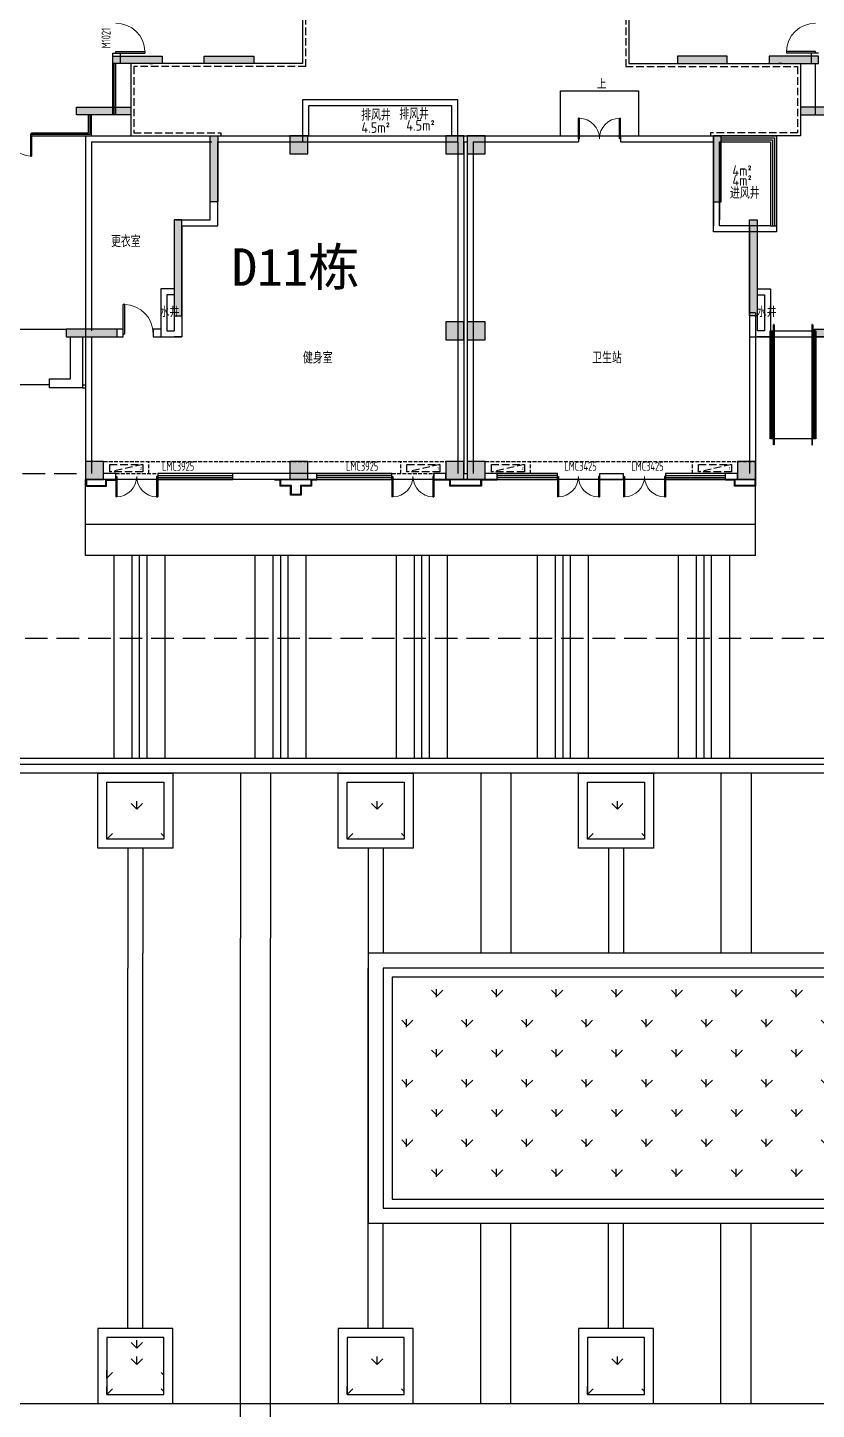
# Model space of a CAD drawing. Header units: millimetres. Extents: x 36720183 to 38160956, y 58934012 to 60388477.
# Drawn here: x 37629217 to 37655484, y 59393007 to 59439043 of the extents above; entities that cross this region are included whole.
import ezdxf

# ---------------------------------------------------------------- set-up
doc = ezdxf.new("R2010")
doc.units = ezdxf.units.MM
doc.header["$LTSCALE"] = 1000
doc.header["$MEASUREMENT"] = 0
doc.linetypes.add('DASH', pattern=[0.35, 0.25, -0.1])
doc.linetypes.add('X-A7-L1-PLAN$0$DOTE', pattern=[2.42, 2, -0.2, 0.02, -0.2])
for name, color, linetype in [('@ 绿化', 8, 'Continuous'), ('@HATCH', 8, 'Continuous'), ('@YL', 2, 'Continuous'), ('@围墙', 5, 'Continuous'), ('@填充', 8, 'Continuous'), ('@铺装', 2, 'Continuous'), ('C_Wall', 6, 'Continuous'), ('COLUMN', 9, 'Continuous'), ('CURTWALL', 4, 'Continuous'), ('DIM_LEAD', 3, 'Continuous'), ('DIM_SYMB', 3, 'Continuous'), ('j-建筑提资说明', 5, 'Continuous'), ('PUB_HATCH', 8, 'Continuous'), ('PUB_TEXT', 7, 'Continuous'), ('RMJM - P1 - P - 120-1$0$文字说明', 7, 'Continuous'), ('TEXT', 1, 'Continuous'), ('WALL', 4, 'Continuous'), ('WINDOW', 2, 'Continuous'), ('WINDOW_TEXT', 3, 'Continuous'), ('X-A7-L1-PLAN$0$240_STAIR_R', 1, 'Continuous'), ('X-A7-L1-PLAN$0$dote', 1, 'X-A7-L1-PLAN$0$DOTE'), ('扑救面', 2, 'Continuous'), ('沉板', 2, 'Continuous'), ('空调', 115, 'Continuous'), ('空调机位', 7, 'Continuous'), ('裙楼挑廊', 7, 'Continuous'), ('首层轮廓', 6, 'Continuous')]:
    doc.layers.add(name, color=color, linetype=linetype)
doc.layers.add('X-A7-L1-PLAN$0$230_Floors', color=1, linetype='Continuous', lineweight=50)
doc.styles.add('_TCH_DIM', font='SIMPLEX', dxfattribs={"bigfont": 'GBCBIG'})
doc.styles.add('RMJM - P1 - P - 120-1$0$RMJM_TEXT', font='ARIAL.TTF', dxfattribs={"height": 2.5})
doc.styles.get("Standard").update_dxf_attribs({"font": 'gbenor.shx', "bigfont": 'gbcbig.shx'})
pattern_1 = [(90, (37631857.7, 59412006.4), (-997.795, 997.795), [264.58, -1731.01]), (45, (37631857.7, 59412006.4), (-997.8, 997.8), [264.58, -1146.52]), (135, (37631857.7, 59412006.4), (-997.8, -997.8), [264.58, -1146.52])]

# ---------------------------------------------------------------- blocks, each defined once
blk = doc.blocks.new('gj1-0107')
at = {"layer": 'WALL', "color": 2}
for points in [[(43006268, 57723975), (43001085, 57723975), (43001085, 57722575), (43006268, 57722575)], [(43006068, 57723775), (43001285, 57723775), (43001285, 57722775), (43006068, 57722775)], [(43014777, 57722776), (43016878, 57722776), (43016878, 57719576), (43014777, 57719576)], [(43014977, 57722576), (43016678, 57722576), (43016678, 57719776), (43014977, 57719776)]]:
    blk.add_lwpolyline(points, close=True, dxfattribs=at)
at = {"layer": 'j-建筑提资说明', "color": 2, "char_height": 350, "attachment_point": 1}
for s, insert, width in [('4.5m²', (43004545, 57723294), 1055.14), ('4m²', (43015407, 57721786), 661.79)]:
    blk.add_mtext(s, dxfattribs=dict(at, insert=insert, width=width))
at = {"layer": 'PUB_TEXT', "color": 2}
for s, p in [('排风井', (43004314, 57723306)), ('进风井', (43015326, 57720674))]:
    blk.add_text(s, height=385.8, dxfattribs=at).set_placement(p)
blk = doc.blocks.new('$DorLib2D$00000001')
for p, q in [((0.45, 0.975), (0.5, 0.975)), ((0.45, 0), (0.45, 0.975)), ((0.5, 0), (0.5, 0.975)), ((0.5, 0), (0.45, 0))]:
    blk.add_line(p, q)
at = {"lineweight": 13}
blk.add_arc((0.475, 0), 0.975, 91.4693, 180, dxfattribs=at)
blk = doc.blocks.new('_FZH')
blk.add_lwpolyline([(-0.5, -0.5), (0.5, -0.5), (0.5, 0.5), (-0.5, 0.5)], close=True)
at = {"layer": 'PUB_HATCH'}
blk.add_solid([(-0.5, -0.5), (0.5, -0.5), (-0.5, 0.5), (0.5, 0.5)], dxfattribs=at)
blk = doc.blocks.new('$DorLib2D$00000002')
for p, q in [((-0.5, 0), (-0.5, 0.4875)), ((-0.475, 0.4875), (-0.5, 0.4875)), ((-0.475, 0), (-0.475, 0.4875)), ((0.475, 0), (0.475, 0.4875)), ((0.475, 0.4875), (0.5, 0.4875)), ((0.5, 0), (0.5, 0.4875)), ((-0.5, 0), (-0.475, 0)), ((0.5, 0), (0.475, 0))]:
    blk.add_line(p, q)
at = {"lineweight": 13}
for centre, start, end in [((-0.4875, 0), 0, 88.53072), ((0.4875, 0), 91.46928, 180)]:
    blk.add_arc(centre, 0.4875, start, end, dxfattribs=at)
blk = doc.blocks.new('D11sc-0114')
at = {"layer": 'C_Wall'}
h = blk.add_hatch(color=252, dxfattribs=at)
h.dxf.hatch_style = 1
h.paths.add_polyline_path([(5576452, -2241428), (5576452, -2241228), (5576202, -2241228), (5576202, -2242878), (5576452, -2242878)])
h.paths.add_polyline_path([(5576452, -2244178), (5576202, -2244178), (5576202, -2245828), (5576452, -2245828), (5576452, -2245628)])
h.paths.add_polyline_path([(5578052, -2245628), (5577802, -2245628), (5577802, -2249128), (5578052, -2249128)])
h.paths.add_polyline_path([(5580552, -2252928), (5580552, -2252728), (5580302, -2252728), (5580302, -2254928), (5580552, -2254928)])
h.paths.add_polyline_path([(5581752, -2255528), (5581502, -2255528), (5581502, -2258728), (5581752, -2258728)])
h.paths.add_polyline_path([(5585352, -2259178), (5583652, -2259178), (5583652, -2259428), (5583802, -2259428), (5583802, -2259428), (5585352, -2259428)])
h.paths.add_polyline_path([(5593152, -2259178), (5591451, -2259178), (5591451, -2259428), (5591601, -2259428), (5591601, -2259428), (5593152, -2259428)])
h.paths.add_polyline_path([(5595302, -2255528), (5595052, -2255528), (5595052, -2258728), (5595302, -2258728), (5595302, -2258628)])
h.paths.add_polyline_path([(5596502, -2252728), (5596252, -2252728), (5596252, -2252928), (5596252, -2254928), (5596502, -2254928)])
h.paths.add_polyline_path([(5593602, -2251778), (5591802, -2251778), (5591802, -2252028), (5593602, -2252028)])
h.paths.add_polyline_path([(5585002, -2251778), (5583202, -2251778), (5583202, -2252028), (5585002, -2252028)])
h.paths.add_polyline_path([(5586402, -2250078), (5586202, -2250078), (5584752, -2250078), (5584752, -2250328), (5586402, -2250328)])
h.paths.add_polyline_path([(5584052, -2250078), (5583852, -2250078), (5582402, -2250078), (5582402, -2250328), (5584052, -2250328)])
h.paths.add_polyline_path([(5581002, -2248228), (5580752, -2248228), (5580752, -2248878), (5580002, -2248878), (5580002, -2249128), (5581002, -2249128)])
h.paths.add_polyline_path([(5586654, -2248478), (5586402, -2248478), (5586402, -2247378), (5586152, -2247378), (5586152, -2248728), (5586654, -2248728)])
h.paths.add_polyline_path([(5586402, -2242128), (5588402, -2242128), (5588402, -2242878), (5588602, -2242878), (5588602, -2241928), (5586402, -2241928), (5586402, -2241228), (5586152, -2241228), (5586152, -2244928), (5586402, -2244928)])
h.paths.add_polyline_path([(5580502, -2241228), (5579102, -2241228), (5578902, -2241228), (5578902, -2241478), (5580502, -2241478)])
h.paths.add_polyline_path([(5590602, -2242128), (5591052, -2242128), (5591052, -2241928), (5590402, -2241928), (5590402, -2243578), (5590602, -2243578)])
h.paths.add_polyline_path([(5593252, -2247178), (5593002, -2247178), (5593002, -2248478), (5592747, -2248478), (5592747, -2248728), (5593252, -2248728)])
h.paths.add_polyline_path([(5594652, -2250078), (5594452, -2250078), (5593002, -2250078), (5593002, -2250328), (5594652, -2250328)])
h.paths.add_polyline_path([(5597702, -2250078), (5597502, -2250078), (5596052, -2250078), (5596052, -2250328), (5597702, -2250328)])
h.paths.add_polyline_path([(5597882, -2248128), (5597702, -2248128), (5597702, -2247528), (5597452, -2247528), (5597452, -2248728), (5597702, -2248728), (5597702, -2248378), (5597882, -2248378)])
h.paths.add_polyline_path([(5603002, -2245378), (5602752, -2245378), (5602752, -2248128), (5602752, -2248328), (5603002, -2248328)])
h.paths.add_polyline_path([(5604702, -2246528), (5604452, -2246528), (5604452, -2248128), (5604452, -2248328), (5604702, -2248328)])
h.paths.add_polyline_path([(5604702, -2240878), (5604452, -2240878), (5604452, -2241078), (5604452, -2242528), (5604702, -2242528)])
h.paths.add_polyline_path([(5600952, -2240878), (5600702, -2240878), (5600702, -2242578), (5600952, -2242578)])
h.paths.add_polyline_path([(5597702, -2240378), (5597452, -2240378), (5597452, -2240828), (5596402, -2240828), (5596402, -2241078), (5597702, -2241078)])
h.paths.add_polyline_path([(5593002, -2241428), (5593252, -2241428), (5593252, -2241078), (5593702, -2241078), (5593702, -2240828), (5593002, -2240828)])
h.paths.add_polyline_path([(5593252, -2241928), (5592552, -2241928), (5592552, -2242128), (5593002, -2242128), (5593002, -2243378), (5593252, -2243378)])
for points in [[(5596402, -2241078), (5596402, -2240828), (5597452, -2240828), (5597452, -2240378), (5597702, -2240378), (5597702, -2241078)], [(5593702, -2240828), (5593002, -2240828), (5593002, -2241928), (5592552, -2241928), (5592552, -2242128), (5593002, -2242128), (5593002, -2243378), (5593252, -2243378), (5593252, -2241078), (5593702, -2241078)], [(5600952, -2240878), (5600702, -2240878), (5600702, -2242578), (5600952, -2242578)], [(5604452, -2241078), (5604452, -2240878), (5604702, -2240878), (5604702, -2242528), (5604452, -2242528), (5604452, -2241078)], [(5576452, -2241228), (5576452, -2241428), (5576452, -2241428), (5576452, -2242878), (5576202, -2242878), (5576202, -2241228)], [(5580502, -2241478), (5580502, -2241228), (5579102, -2241228), (5579102, -2241228), (5578902, -2241228), (5578902, -2241478)], [(5591052, -2242128), (5591052, -2241928), (5590402, -2241928), (5590402, -2243578), (5590602, -2243578), (5590602, -2242128)], [(5576452, -2245828), (5576202, -2245828), (5576202, -2244178), (5576452, -2244178), (5576452, -2245628), (5576452, -2245628)], [(5577802, -2245628), (5578052, -2245628), (5578052, -2249128), (5577802, -2249128)], [(5602752, -2248328), (5602752, -2248128), (5602752, -2248128), (5602752, -2245378), (5603002, -2245378), (5603002, -2248328)], [(5604452, -2248328), (5604452, -2248128), (5604452, -2248128), (5604452, -2246528), (5604702, -2246528), (5604702, -2248328)], [(5586402, -2247378), (5586152, -2247378), (5586152, -2248728), (5586654, -2248728), (5586654, -2248478), (5586402, -2248478)], [(5593002, -2247178), (5593002, -2248478), (5592747, -2248478), (5592747, -2248728), (5593252, -2248728), (5593252, -2247178)], [(5597702, -2248728), (5597452, -2248728), (5597452, -2247528), (5597702, -2247528), (5597702, -2248128), (5597882, -2248128), (5597882, -2248378), (5597702, -2248378)], [(5580752, -2248228), (5580752, -2248878), (5580002, -2248878), (5580002, -2249128), (5581002, -2249128), (5581002, -2248228)], [(5583852, -2250078), (5584052, -2250078), (5584052, -2250328), (5582402, -2250328), (5582402, -2250078), (5583852, -2250078)], [(5586202, -2250078), (5586402, -2250078), (5586402, -2250328), (5584752, -2250328), (5584752, -2250078), (5586202, -2250078)], [(5594452, -2250078), (5594652, -2250078), (5594652, -2250328), (5593002, -2250328), (5593002, -2250078), (5594452, -2250078)], [(5597502, -2250078), (5597702, -2250078), (5597702, -2250328), (5596052, -2250328), (5596052, -2250078), (5597502, -2250078)], [(5585002, -2251778), (5583202, -2251778), (5583202, -2252028), (5585002, -2252028)], [(5591802, -2251778), (5593602, -2251778), (5593602, -2252028), (5591802, -2252028)], [(5580302, -2254928), (5580552, -2254928), (5580552, -2252928), (5580552, -2252928), (5580552, -2252728), (5580302, -2252728)], [(5596502, -2254928), (5596252, -2254928), (5596252, -2252928), (5596252, -2252928), (5596252, -2252728), (5596502, -2252728)], [(5581502, -2255528), (5581752, -2255528), (5581752, -2258728), (5581502, -2258728)], [(5595302, -2255528), (5595052, -2255528), (5595052, -2258728), (5595052, -2258728), (5595302, -2258728), (5595302, -2258628), (5595302, -2258628)], [(5585352, -2259428), (5585352, -2259178), (5583652, -2259178), (5583652, -2259428), (5583802, -2259428), (5583802, -2259428)], [(5593152, -2259428), (5593152, -2259178), (5591451, -2259178), (5591451, -2259428), (5591601, -2259428), (5591601, -2259428)]]:
    blk.add_lwpolyline(points, close=True, dxfattribs=at)
at = {"layer": 'C_Wall', "const_width": 0.02}
blk.add_lwpolyline([(5588402, -2242878), (5588602, -2242878), (5588602, -2241928), (5586402, -2241928), (5586402, -2241228), (5586152, -2241228), (5586152, -2244928), (5586402, -2244928), (5586402, -2242128), (5588402, -2242128)], close=True, dxfattribs=at)
blk = doc.blocks.new('ktjw2')
at = {"layer": '空调机位', "linetype": 'DASH'}
blk.add_lwpolyline([(37906259, 59419142), (37906259, 59418892), (37905159, 59418892), (37905159, 59419142)], close=True, dxfattribs=at)
blk.add_lwpolyline([(37906259, 59419142), (37905159, 59418892)], dxfattribs=at)
at = {"layer": 'PUB_TEXT', "color": 0}
blk.add_text('2', height=105, dxfattribs=at).set_placement((37906164, 59418957))
blk = doc.blocks.new('ktjw')
at = {"layer": '空调机位', "linetype": 'DASH'}
blk.add_lwpolyline([(37896228, 59430172), (37896228, 59429922), (37895128, 59429922), (37895128, 59430172)], close=True, dxfattribs=at)
blk.add_lwpolyline([(37896228, 59430172), (37895128, 59429922)], dxfattribs=at)
at = {"layer": 'PUB_TEXT', "color": 0}
blk.add_text('1', height=105, dxfattribs=at).set_placement((37896134, 59429987))
blk = doc.blocks.new('D11D12scpm')
at = {"layer": '@YL', "color": 6, "linetype": 'DASH', "ltscale": 3}
blk.add_line((666807, -198022), (673107, -198022), dxfattribs=at)
at = {"layer": '@铺装', "color": 6, "ltscale": 0.2}
for p, q in [((689517, -186769), (690917, -186769)), ((675507, -198222), (674107, -198222)), ((684707, -198222), (683307, -198222)), ((690217, -198222), (688817, -198222)), ((692417, -198222), (691017, -198222)), ((692417, -198222), (691017, -198222))]:
    blk.add_line(p, q, dxfattribs=at)
for points in [[(688917, -186769), (688917, -185269), (691017, -185269), (691517, -185269), (691517, -186769)], [(673107, -198222), (673107, -198447), (673107, -198447), (673107, -198447), (673457, -198447), (673457, -198447), (673807, -198447), (673807, -198247), (674107, -198247), (674107, -198222)], [(673256, -198222), (673132, -198222), (673132, -198422), (673132, -198422), (673132, -198422), (673432, -198422), (673432, -198422), (673782, -198422), (673782, -198222), (673256, -198222)], [(680807, -198222), (680807, -198247), (680632, -198247), (680632, -198447), (680282, -198447), (680282, -198747), (679932, -198747), (679932, -198447), (679582, -198447), (679582, -198247), (679407, -198247), (679407, -198222)], [(680107, -198222), (680607, -198222), (680607, -198422), (680257, -198422), (680257, -198722), (679957, -198722), (679957, -198422), (679607, -198422), (679607, -198222), (680107, -198222)], [(686817, -198222), (686817, -198247), (686287, -198247), (686287, -198447), (685937, -198447), (685937, -198447), (685587, -198447), (685587, -198447), (685237, -198447), (685237, -198247), (684707, -198247), (684707, -198222)], [(685762, -198222), (686262, -198222), (686262, -198422), (685912, -198422), (685912, -198422), (685612, -198422), (685612, -198422), (685262, -198422), (685262, -198222), (685762, -198222)], [(695417, -198222), (695417, -198447), (695417, -198447), (695417, -198447), (695067, -198447), (695067, -198447), (694717, -198447), (694717, -198247), (694417, -198247), (694417, -198222)], [(695269, -198222), (695392, -198222), (695392, -198422), (695392, -198422), (695392, -198422), (695092, -198422), (695092, -198422), (694742, -198422), (694742, -198222), (695269, -198222)]]:
    blk.add_lwpolyline(points, dxfattribs=at)
at = {"layer": 'CURTWALL', "color": 6}
for p, q in [((674107, -198222), (674107, -198022)), ((678007, -198022), (675507, -198022)), ((675507, -198022), (675507, -198222)), ((675507, -198088), (678007, -198088)), ((675507, -198155), (678007, -198155)), ((675507, -198222), (678007, -198222)), ((683307, -198022), (680807, -198022)), ((683307, -198088), (680807, -198088)), ((683307, -198155), (680807, -198155)), ((680807, -198222), (683307, -198222)), ((683307, -198222), (683307, -198022)), ((684707, -198022), (684707, -198222)), ((688817, -198022), (686817, -198022)), ((688817, -198088), (686817, -198088)), ((688817, -198155), (686817, -198155)), ((686817, -198222), (688817, -198222)), ((688817, -198222), (688817, -198022)), ((690217, -198022), (690217, -198222)), ((691017, -198222), (691017, -198022)), ((694417, -198022), (692417, -198022)), ((692417, -198022), (692417, -198222)), ((692417, -198088), (694417, -198088)), ((692417, -198155), (694417, -198155)), ((692417, -198222), (694417, -198222))]:
    blk.add_line(p, q, dxfattribs=at)
at = {"layer": 'DIM_SYMB', "color": 6}
blk.add_lwpolyline([(690238, -185318, 0, 0, 0), (690239, -185850, 80, 0, 0), (690239, -186150, 0, 0, 0)], format="xyseb", dxfattribs=at)
at = {"layer": 'WALL', "color": 6}
for p, q in [((674007, -184369), (674007, -184019)), ((674007, -184019), (674257, -184019)), ((674257, -184019), (674257, -184369)), ((697517, -184019), (697267, -184019)), ((697267, -184019), (697267, -184369)), ((675226, -184369), (674107, -184369)), ((675238, -184169), (675238, -184169)), ((675238, -184369), (675338, -184369)), ((696287, -184369), (696187, -184369)), ((696287, -184169), (696287, -184169)), ((696298, -184369), (697417, -184369)), ((673107, -186769), (673107, -193469)), ((673107, -186769), (685607, -186769)), ((685107, -186769), (689517, -186769)), ((689517, -186769), (689517, -186969)), ((690917, -186769), (694117, -186769)), ((690917, -186769), (690917, -186969)), ((673307, -186969), (673307, -193269)), ((673307, -186969), (677307, -186969)), ((677257, -189569), (677257, -186969)), ((677507, -186969), (685507, -186969)), ((677507, -189769), (677507, -186969)), ((685507, -186969), (685507, -198022)), ((685707, -186969), (685707, -198022)), ((685707, -186969), (685817, -186969)), ((685817, -186969), (685817, -198022)), ((686017, -186969), (686017, -198022)), ((686017, -186969), (689517, -186969)), ((690917, -186969), (694016, -186969)), ((694016, -186969), (694016, -189769)), ((694216, -186969), (694216, -189569)), ((676107, -189569), (677257, -189569)), ((676307, -189769), (676307, -193469)), ((676307, -189769), (677507, -189769)), ((694216, -189769), (694216, -189769)), ((695917, -189769), (696117, -189769)), ((676057, -192769), (676057, -193269)), ((695217, -192669), (695217, -198022)), ((695417, -192669), (695217, -192669)), ((695417, -192669), (695417, -198222)), ((695468, -192769), (695468, -193269)), ((674357, -193219), (673307, -193219)), ((674357, -193469), (674357, -193219)), ((675607, -193219), (675357, -193219)), ((675357, -193219), (675357, -193469)), ((673107, -193469), (673107, -198222)), ((673307, -193469), (673307, -198022)), ((673307, -193469), (674357, -193469)), ((675357, -193469), (676307, -193469)), ((673007, -195069), (673107, -195069)), ((673007, -195169), (673107, -195169)), ((674107, -198022), (673707, -198022)), ((673707, -198222), (673707, -198022)), ((674107, -198222), (673707, -198222)), ((674107, -198222), (674107, -198022)), ((680807, -198022), (678007, -198022)), ((678007, -198222), (678007, -198022)), ((680807, -198222), (678007, -198222)), ((680807, -198222), (680807, -198022)), ((685107, -198022), (684707, -198022)), ((684707, -198222), (684707, -198022)), ((685107, -198222), (684707, -198222)), ((685107, -198222), (685107, -198022)), ((685607, -198222), (685917, -198222)), ((685707, -198022), (685817, -198022)), ((686817, -198022), (686417, -198022)), ((686417, -198222), (686417, -198022)), ((686817, -198222), (686417, -198222)), ((686817, -198222), (686817, -198022)), ((690217, -198022), (691017, -198022)), ((690217, -198222), (691017, -198222)), ((694817, -198022), (694417, -198022)), ((694417, -198222), (694417, -198022)), ((694817, -198222), (694417, -198222)), ((694817, -198222), (694817, -198022))]:
    blk.add_line(p, q, dxfattribs=at)
for points in [[(685507, -185569), (680324, -185569), (680324, -186969), (685507, -186969)], [(685307, -185769), (680524, -185769), (680524, -186769), (685307, -186769)], [(694216, -186969), (695917, -186969), (695917, -189769), (694216, -189769)]]:
    blk.add_lwpolyline(points, close=True, dxfattribs=at)
for points in [[(696117, -189769), (696117, -189969), (694016, -189969), (694016, -186769), (694267, -186769)], [(676057, -191869), (675607, -191869), (675607, -193469), (676057, -193469)], [(695468, -191869), (695918, -191869), (695918, -193469), (695468, -193469)], [(676057, -192069), (675807, -192069), (675807, -193269), (676057, -193269)], [(695468, -192069), (695718, -192069), (695718, -193269), (695468, -193269)], [(676308, -192769), (676307, -193469), (676057, -193469)], [(695217, -192769), (695218, -193469), (695468, -193469)], [(673007, -193469), (673007, -195069), (673007, -195169), (671907, -195169), (671907, -194869), (672607, -194869), (672607, -193469)], [(673007, -193469), (673007, -195069), (673007, -195169), (671907, -195169), (671907, -194869), (672607, -194869), (672607, -193469)]]:
    blk.add_lwpolyline(points, dxfattribs=at)
at = {"layer": 'WINDOW', "color": 6}
for p, q in [((674107, -185769), (674107, -184569)), ((671307, -186769), (671307, -186669))]:
    blk.add_line(p, q, dxfattribs=at)
for points in [[(674007, -186069), (674007, -184369)], [(674057, -186069), (674057, -184369)], [(674107, -186069), (674107, -184369), (674107, -184369)], [(697417, -186069), (697417, -184369)], [(671307, -186769), (673307, -186769), (673307, -186069)], [(671307, -186719), (673257, -186719), (673257, -186069)], [(671307, -186669), (673207, -186669), (673207, -186069)], [(694267, -186769), (696117, -186769), (696117, -189769)], [(694267, -186835), (696051, -186835), (696051, -189769)], [(694267, -186902), (695984, -186902), (695984, -189769)], [(694267, -186969), (695917, -186969), (695917, -189769)]]:
    blk.add_lwpolyline(points, dxfattribs=at)
at = {"layer": 'X-A7-L1-PLAN$0$230_Floors', "color": 6}
for p, q in [((695917, -196869), (695917, -193269)), ((695947, -196869), (695947, -193269)), ((696017, -193069), (696042, -193069)), ((697292, -193069), (697317, -193069)), ((697317, -196869), (697317, -193069)), ((697317, -193269), (697417, -193269)), ((697387, -196869), (697387, -193269)), ((697417, -196869), (697417, -193269))]:
    blk.add_line(p, q, dxfattribs=at)
at = {"layer": 'X-A7-L1-PLAN$0$240_STAIR_R', "color": 6}
for points in [[(696017, -196869), (695917, -196869)], [(697292, -196869), (696042, -196869)], [(697417, -196869), (697317, -196869)]]:
    blk.add_lwpolyline(points, dxfattribs=at)
at = {"layer": 'X-A7-L1-PLAN$0$dote', "color": 6, "linetype": 'ByBlock'}
blk.add_line((696042, -193269), (697292, -193269), dxfattribs=at)
for points in [[(695917, -193269), (696017, -193269)], [(696042, -193069), (696042, -197069), (696017, -197069), (696017, -193069)], [(697292, -193069), (697292, -197069), (697317, -197069), (697317, -193069)]]:
    blk.add_lwpolyline(points, dxfattribs=at)
at = {"layer": '空调', "color": 6, "linetype": 'DASH', "ltscale": 0.5}
for p, q in [((673707, -197622), (685107, -197622)), ((675207, -198022), (675207, -197622)), ((683607, -198022), (683607, -197622)), ((686417, -197622), (695417, -197622)), ((687917, -198022), (687917, -197622)), ((693317, -198022), (693317, -197622)), ((674107, -198022), (675507, -198022)), ((683307, -198022), (684707, -198022))]:
    blk.add_line(p, q, dxfattribs=at)
at = {"layer": '首层轮廓', "color": 6}
for p, q in [((680332, -182369), (680332, -184369)), ((691192, -182369), (691192, -184369)), ((680332, -184369), (674607, -184369)), ((674607, -184369), (674607, -186769)), ((691192, -184369), (696917, -184369)), ((696917, -184369), (696917, -186769)), ((674607, -186769), (677507, -186769)), ((696917, -186769), (694017, -186769)), ((694017, -186769), (694017, -189569)), ((676307, -189769), (676307, -193469)), ((695217, -189769), (695217, -193469)), ((695217, -192669), (695217, -193469)), ((667407, -193219), (672457, -193219)), ((673007, -193469), (673007, -195169)), ((695217, -193469), (699118, -193469)), ((695217, -193469), (698517, -193469)), ((671907, -195069), (667407, -195069)), ((671907, -195169), (671907, -195069)), ((673007, -195169), (671907, -195169))]:
    blk.add_line(p, q, dxfattribs=at)
at = {"layer": '首层轮廓', "color": 6, "linetype": 'DASH'}
for p, q in [((680432, -182469), (680432, -184469)), ((691092, -182469), (691092, -184469)), ((680432, -184469), (674707, -184469)), ((674707, -184469), (674707, -186669)), ((691092, -184469), (696817, -184469)), ((696817, -184469), (696817, -186669)), ((674707, -186669), (677607, -186669)), ((677607, -186669), (677607, -186769)), ((696817, -186669), (693917, -186669)), ((693917, -186669), (693917, -186769))]:
    blk.add_line(p, q, dxfattribs=at)
at = {"layer": 'COLUMN', "color": 6, "xscale": 599.9999999767169, "yscale": 599.9999999767169, "zscale": 599.9999999767169}
for p in [(680207, -187069), (685407, -187069), (686117, -187069), (685407, -193269), (686117, -193269), (673407, -197922), (680207, -197922), (685407, -197922), (686117, -197922), (695117, -197922)]:
    blk.add_blockref('_FZH', p, dxfattribs=at)
at = {"layer": 'WINDOW', "color": 6}
for name, p, xscale, yscale, zscale, rotation in [('$DorLib2D$00000001', (674107, -183519), 1000, 1000, 1000, 270), ('$DorLib2D$00000001', (697417, -183519), -1000, 1000, 1000, 90), ('$DorLib2D$00000002', (690217, -186869), 1400, 1400, 1400, 359.9999999999999), ('$DorLib2D$00000002', (670557, -186719), -1500, 1500, -1500, 180), ('$DorLib2D$00000001', (674857, -193369), -1000, 1000, -1000, 3.002501447468831e-07), ('$DorLib2D$00000002', (674807, -198122), -1400, 1400, 1400, 180), ('$DorLib2D$00000002', (684007, -198122), 1400, 1400, 1400, 180), ('$DorLib2D$00000002', (689517, -198122), 1400, 1400, 1400, 180), ('$DorLib2D$00000002', (691717, -198122), -1400, 1400, 1400, 180)]:
    blk.add_blockref(name, p, dxfattribs=dict(at, xscale=xscale, yscale=yscale, zscale=zscale, rotation=rotation))
at = {"layer": '沉板', "color": 6}
blk.add_blockref('D11sc-0114', (-4918995, 2065959), dxfattribs=at)
at = {"layer": '沉板', "color": 6, "xscale": -1}
blk.add_blockref('D11sc-0114', (6290519, 2065959), dxfattribs=at)
at = {"layer": '空调', "color": 6}
for name, p in [('ktjw2', (-37231251, -59616864)), ('ktjw', (-37211321, -59627894)), ('ktjw2', (-37218541, -59616864)), ('ktjw', (-37201611, -59627894))]:
    blk.add_blockref(name, p, dxfattribs=at)
at = {"layer": 'DIM_LEAD', "color": 6}
for s, p in [('更衣室', (673952, -190484)), ('健身室', (680345, -194359)), ('卫生站', (689978, -194359))]:
    blk.add_text(s, height=385.8, dxfattribs=at).set_placement(p)
at = {"layer": 'j-建筑提资说明', "color": 6, "char_height": 350, "attachment_point": 1}
for s, insert, width in [('4.5m²', (682291, -186324), 1055.14), ('4m²', (694647, -188086), 661.79)]:
    blk.add_mtext(s, dxfattribs=dict(at, insert=insert, width=width))
at = {"layer": 'PUB_TEXT', "color": 6, "style": '_TCH_DIM'}
blk.add_text('上', height=338, dxfattribs=at).set_placement((690134, -185213))
at = {"layer": 'PUB_TEXT', "color": 6}
for s, p in [('排风井', (682283, -186269)), ('进风井', (694565, -188870))]:
    blk.add_text(s, height=385.8, dxfattribs=at).set_placement(p)
at = {"layer": 'RMJM - P1 - P - 120-1$0$文字说明', "color": 6, "insert": (682225, -190521), "char_height": 1250, "width": 25500, "attachment_point": 3, "style": 'RMJM - P1 - P - 120-1$0$RMJM_TEXT'}
blk.add_mtext('{\\fSimSun|b0|i0|c134|p2;D11栋}', dxfattribs=at)
at = {"layer": 'TEXT', "color": 6}
for p in [(675569, -192813), (695454, -192813)]:
    blk.add_text('水井', height=350, dxfattribs=at).set_placement(p)
at = {"layer": 'WINDOW_TEXT', "color": 6, "width": 0.7}
blk.add_text('M1021', height=300, rotation=90, dxfattribs=at).set_placement((673935, -183859))
for s, p in [('LMC3925', (675649, -197932)), ('LMC3925', (681780, -197932)), ('LMC3425', (689050, -197932)), ('LMC3425', (691280, -197932))]:
    blk.add_text(s, height=300, dxfattribs=at).set_placement(p)

msp = doc.modelspace()

# ---------------------------------------------------------------- hatches: boundary and pattern name
at = {"layer": '@ 绿化', "linetype": 'Continuous'}
h = msp.add_hatch(dxfattribs=at)
h.set_pattern_fill('GRASS', color=256, scale=500, style=0)
h.set_pattern_definition(pattern_1)
h.paths.add_polyline_path([(37633758, 59413906), (37633758, 59412006), (37631858, 59412006), (37631858, 59413906)])
h = msp.add_hatch(dxfattribs=at)
h.set_pattern_fill('GRASS', color=256, scale=500, style=0)
h.set_pattern_definition([(90, (37639857.7, 59412006.4), (-997.8, 997.8), [264.6, -1731]), (45, (37639857.7, 59412006.4), (-997.8, 997.8), [264.6, -1146.5]), (135, (37639857.7, 59412006.4), (-997.8, -997.8), [264.6, -1146.5])])
h.paths.add_polyline_path([(37641758, 59413906), (37641758, 59412006), (37639858, 59412006), (37639858, 59413906)])
h = msp.add_hatch(dxfattribs=at)
h.set_pattern_fill('GRASS', color=256, scale=500, style=0)
h.set_pattern_definition([(90, (37647857.7, 59412006.4), (-997.8, 997.8), [264.6, -1731]), (45, (37647857.7, 59412006.4), (-997.8, 997.8), [264.6, -1146.5]), (135, (37647857.7, 59412006.4), (-997.8, -997.8), [264.6, -1146.5])])
h.paths.add_polyline_path([(37649758, 59413906), (37649758, 59412006), (37647858, 59412006), (37647858, 59413906)])
h = msp.add_hatch(dxfattribs=at)
h.set_pattern_fill('GRASS', color=256, scale=500, style=0)
h.set_pattern_definition([(90, (0, 0), (-997.795475, 997.795475), [264.58066, -1731.01015]), (45, (0, 0), (-997.796155, 997.796155), [264.58066, -1146.51615]), (135, (0, 0), (-997.796155, -997.796155), [264.58066, -1146.51615])])
h.paths.add_polyline_path([(37641358, 59400006), (37664258, 59400006), (37664258, 59407406), (37641358, 59407406)])
h = msp.add_hatch(dxfattribs=at)
h.set_pattern_fill('GRASS', color=256, scale=500, style=0)
h.set_pattern_definition(pattern_1)
h.paths.add_polyline_path([(37633758, 59393506), (37633758, 59395406), (37631858, 59395406), (37631858, 59393506)])
h = msp.add_hatch(dxfattribs=at)
h.set_pattern_fill('GRASS', color=256, scale=500, style=0)
h.set_pattern_definition([(90, (37631857.7, 59393506.4), (-997.8, 997.8), [264.6, -1731]), (45, (37631857.7, 59393506.4), (-997.8, 997.8), [264.6, -1146.5]), (135, (37631857.7, 59393506.4), (-997.8, -997.8), [264.6, -1146.5])])
h.paths.add_polyline_path([(37633758, 59395406), (37633758, 59393506), (37631858, 59393506), (37631858, 59395406)])
h = msp.add_hatch(dxfattribs=at)
h.set_pattern_fill('GRASS', color=256, scale=500, style=0)
h.set_pattern_definition([(90, (37639857.7, 59393506.4), (-997.8, 997.8), [264.6, -1731]), (45, (37639857.7, 59393506.4), (-997.8, 997.8), [264.6, -1146.5]), (135, (37639857.7, 59393506.4), (-997.8, -997.8), [264.6, -1146.5])])
h.paths.add_polyline_path([(37641758, 59395406), (37641758, 59393506), (37639858, 59393506), (37639858, 59395406)])
h = msp.add_hatch(dxfattribs=at)
h.set_pattern_fill('GRASS', color=256, scale=500, style=0)
h.set_pattern_definition([(90, (37647857.7, 59393506.4), (-997.8, 997.8), [264.6, -1731]), (45, (37647857.7, 59393506.4), (-997.8, 997.8), [264.6, -1146.5]), (135, (37647857.7, 59393506.4), (-997.8, -997.8), [264.6, -1146.5])])
h.paths.add_polyline_path([(37649758, 59395406), (37649758, 59393506), (37647858, 59393506), (37647858, 59395406)])

# ---------------------------------------------------------------- linework, layer by layer
at = {"layer": '@HATCH'}
for points in [[(37636308, 59414206), (37636308, 59408706)], [(37637308, 59414206), (37637308, 59408706)], [(37644308, 59414206), (37644308, 59408206)], [(37645308, 59414206), (37645308, 59408206)], [(37652308, 59414206), (37652308, 59408206)], [(37653308, 59414206), (37653308, 59408206)], [(37632558, 59411710), (37632558, 59407706)], [(37633058, 59411710), (37633058, 59408206)], [(37640558, 59411710), (37640558, 59407706)], [(37641058, 59411710), (37641058, 59408206)], [(37648558, 59411710), (37648558, 59408206)], [(37649058, 59411710), (37649058, 59408206)], [(37636308, 59392706), (37636308, 59408706)], [(37637308, 59392706), (37637308, 59408706)], [(37633058, 59395703), (37633058, 59408206)], [(37632558, 59395703), (37632558, 59407706)], [(37640558, 59395703), (37640558, 59407706)], [(37640558, 59395703), (37640558, 59399706)], [(37641058, 59395703), (37641058, 59399206)], [(37641058, 59395703), (37641058, 59399206)], [(37644308, 59393206), (37644308, 59399206)], [(37645308, 59393206), (37645308, 59399206)], [(37648558, 59395703), (37648558, 59399206)], [(37648558, 59395703), (37648558, 59399206)], [(37649058, 59395703), (37649058, 59399206)], [(37649058, 59395703), (37649058, 59399206)], [(37652308, 59393206), (37652308, 59399206)], [(37653308, 59393206), (37653308, 59399206)]]:
    msp.add_lwpolyline(points, dxfattribs=at)
msp.add_lwpolyline([(37640558, 59399206), (37665058, 59399206), (37665058, 59408206), (37640558, 59408206)], close=True, dxfattribs=at)
at = {"layer": '@YL'}
msp.add_line((37664558, 59407706), (37641058, 59407706), dxfattribs=at)
for points in [[(37653459, 59423991), (37631149, 59423991)], [(37631149, 59421451), (37631149, 59423991)], [(37653459, 59421451), (37653459, 59423991)], [(37653459, 59422491), (37631149, 59422491)], [(37653459, 59421451), (37631149, 59421451)], [(37668759, 59392706), (37626867, 59392706), (37626867, 59414706), (37668759, 59414706)], [(37626867, 59414706), (37668759, 59414706)], [(37668408, 59414206), (37627367, 59414206), (37627367, 59393206), (37668408, 59393206)], [(37641058, 59407706), (37641058, 59399706), (37664558, 59399706), (37664558, 59407706)]]:
    msp.add_lwpolyline(points, dxfattribs=at)
for points in [[(37634058, 59414206), (37634058, 59411706), (37631558, 59411706), (37631558, 59414206)], [(37633758, 59413906), (37633758, 59412006), (37631858, 59412006), (37631858, 59413906)], [(37642058, 59414206), (37642058, 59411706), (37639558, 59411706), (37639558, 59414206)], [(37641758, 59413906), (37641758, 59412006), (37639858, 59412006), (37639858, 59413906)], [(37650058, 59414206), (37650058, 59411706), (37647558, 59411706), (37647558, 59414206)], [(37649758, 59413906), (37649758, 59412006), (37647858, 59412006), (37647858, 59413906)], [(37641058, 59399706), (37664558, 59399706), (37664558, 59407706), (37641058, 59407706)], [(37634058, 59393206), (37634058, 59395706), (37631558, 59395706), (37631558, 59393206)], [(37642058, 59393206), (37642058, 59395706), (37639558, 59395706), (37639558, 59393206)], [(37650058, 59393206), (37650058, 59395706), (37647558, 59395706), (37647558, 59393206)], [(37633758, 59393506), (37633758, 59395406), (37631858, 59395406), (37631858, 59393506)], [(37641758, 59393506), (37641758, 59395406), (37639858, 59395406), (37639858, 59393506)], [(37649758, 59393506), (37649758, 59395406), (37647858, 59395406), (37647858, 59393506)]]:
    msp.add_lwpolyline(points, close=True, dxfattribs=at)
at = {"layer": '@YL', "color": 8}
msp.add_lwpolyline([(37641358, 59400006), (37664258, 59400006), (37664258, 59407406), (37641358, 59407406)], close=True, dxfattribs=at)
at = {"layer": '@围墙'}
for points in [[(37626867, 59411718), (37626867, 59414706), (37666918, 59414706)], [(37627067, 59411718), (37627067, 59414506), (37666918, 59414506)]]:
    msp.add_lwpolyline(points, dxfattribs=at)
at = {"layer": '@填充', "color": 8, "elevation": 0}
for points in [[(37632086, 59421451), (37632086, 59414706)], [(37632686, 59421451), (37632686, 59414706)], [(37632936, 59421451), (37632936, 59414706)], [(37633186, 59421451), (37633186, 59414706)], [(37633786, 59421451), (37633786, 59414706)], [(37636786, 59421451), (37636786, 59414706)], [(37637386, 59421451), (37637386, 59414706)], [(37637636, 59421451), (37637636, 59414706)], [(37637886, 59421451), (37637886, 59414706)], [(37638486, 59421451), (37638486, 59414706)], [(37641486, 59421451), (37641486, 59414706)], [(37642086, 59421451), (37642086, 59414706)], [(37642336, 59421451), (37642336, 59414706)], [(37642586, 59421451), (37642586, 59414706)], [(37643186, 59421451), (37643186, 59414706)], [(37646186, 59421451), (37646186, 59414706)], [(37646786, 59421451), (37646786, 59414706)], [(37647036, 59421451), (37647036, 59414706)], [(37647286, 59421451), (37647286, 59414706)], [(37647886, 59421451), (37647886, 59414706)], [(37650886, 59421451), (37650886, 59414706)], [(37651486, 59421451), (37651486, 59414706)], [(37651736, 59421451), (37651736, 59414706)], [(37651986, 59421451), (37651986, 59414706)], [(37652586, 59421451), (37652586, 59414706)]]:
    msp.add_lwpolyline(points, dxfattribs=at)
at = {"layer": '扑救面', "color": 8, "linetype": 'DASH', "ltscale": 3}
msp.add_lwpolyline([(37608584, 59427068), (37608583, 59427704, 0.414122), (37617583, 59418706), (37684070, 59418706)], format="xyb", dxfattribs=at)

# ---------------------------------------------------------------- block references
msp.add_blockref('D11D12scpm', (36958042, 59622212))
at = {"layer": '裙楼挑廊', "color": 0}
msp.add_blockref('gj1-0107', (-5362719, 1712668), dxfattribs=at)

doc.saveas('drawing.dxf')
